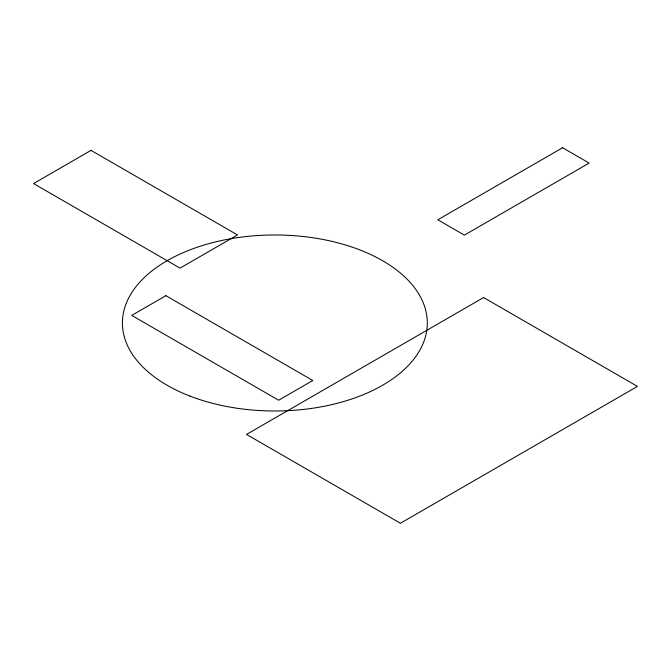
<?xml version="1.0" encoding="UTF-8"?>
<svg xmlns="http://www.w3.org/2000/svg" width="671" height="671" viewBox="0 0 671 671"><rect width="100%" height="100%" fill="white"/><g stroke="black" fill="none" stroke-linecap="round" stroke-linejoin="round"><path stroke-width="1.01" d="M91.03 150.371L33.55 183.56L180.038 268.132L237.517 234.951L91.03 150.371M165.888 295.685L131.734 315.404L278.658 400.226L312.803 380.507L165.888 295.685M562.583 147.746L437.819 219.778L464.374 235.11L589.146 163.078L562.583 147.746M483.573 297.555L246.517 434.422L400.394 523.254L637.45 386.395L483.573 297.555M189.91 396.066A152.443 88.01 0 0 0 426.957 328.924A152.443 88.01 0 0 0 207.716 243.967A152.443 88.01 0 0 0 189.91 396.066"/></g></svg>
